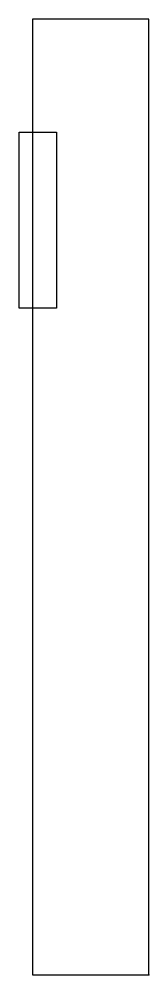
# Model space of a CAD drawing. Header units: millimetres. Extents: x -14 to 0, y 0 to 103.
import ezdxf

# ---------------------------------------------------------------- set-up
doc = ezdxf.new("R2010")
doc.units = ezdxf.units.MM
doc.layers.get('0').update_dxf_attribs({"linetype": 'CONTINUOUS'})

msp = doc.modelspace()

# ---------------------------------------------------------------- linework, layer by layer
for p, q in [((0, 103.21), (-12.5, 103.21)), ((-12.5, 103.21), (-12.5, 0)), ((0, 0), (0, 103.21)), ((-12.5, 0), (0, 0))]:
    msp.add_line(p, q)
msp.add_lwpolyline([(-13.95, 91), (-9.95, 91), (-9.95, 72), (-13.95, 72)], close=True)
msp.add_point((0, 0))

doc.saveas('drawing.dxf')
